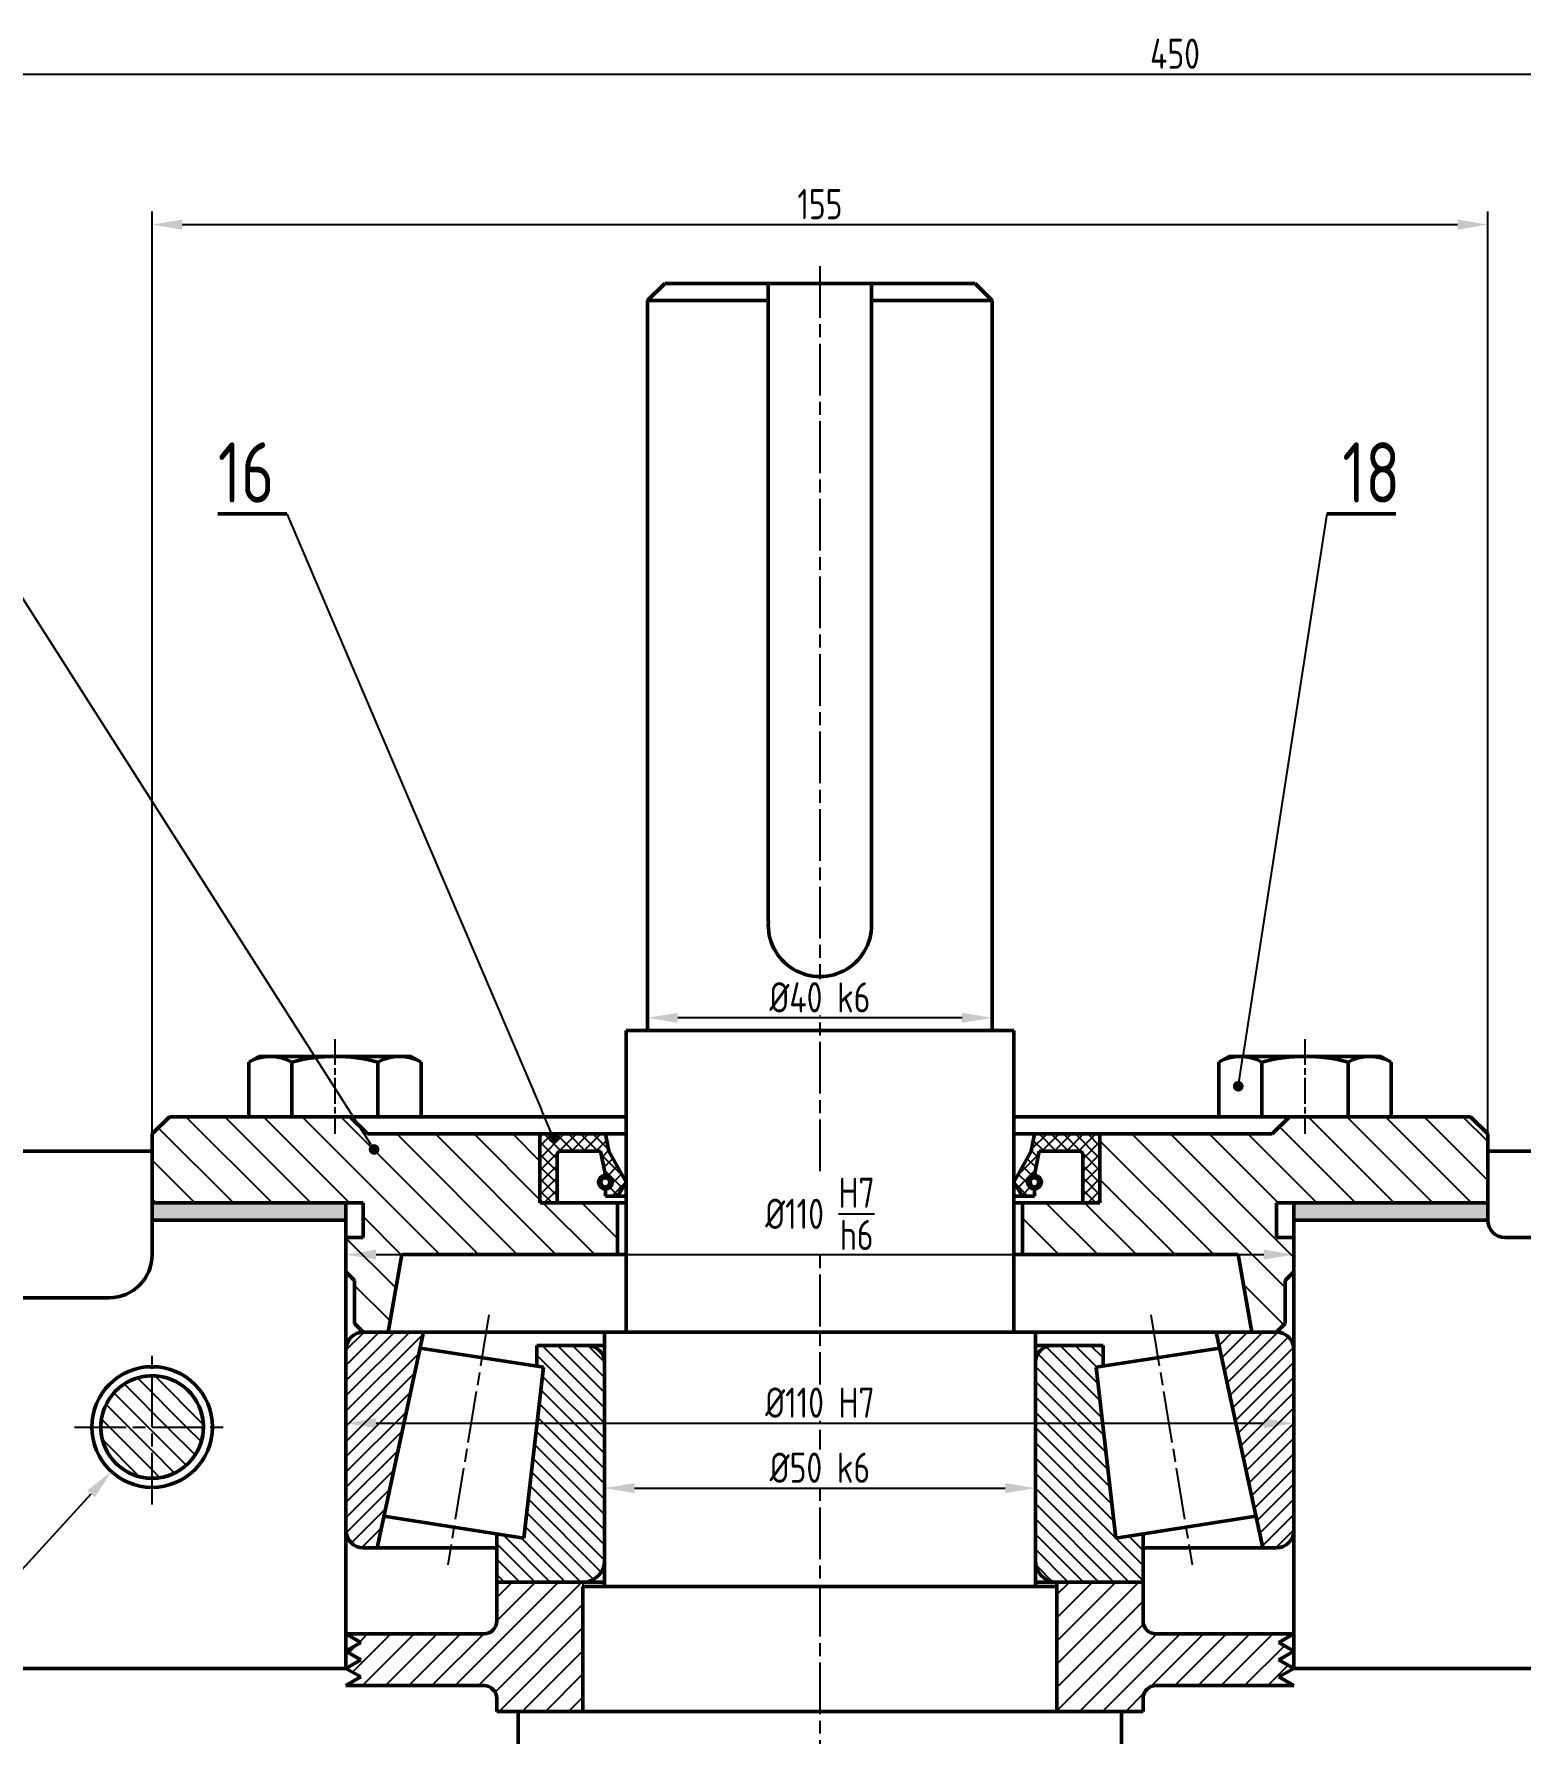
# Model space of a CAD drawing. Header units: millimetres. Extents: x -11122 to -2883, y -3177 to -1688.
# Drawn here: x -3873.5 to -3701, y -2977.8 to -2780.7 of the extents above; entities that cross this region are included whole.
import ezdxf

# ---------------------------------------------------------------- set-up
doc = ezdxf.new("R2010")
doc.units = ezdxf.units.MM
doc.header["$LTSCALE"] = 0.5
doc.linetypes.add('AM_ISO08W050', pattern=[18, 12, -1.5, 3, -1.5])
doc.linetypes.add('AM_ISO08W050x2', pattern=[9, 6, -0.75, 1.5, -0.75])
for name, color, linetype, lineweight in [('AM_0', 7, 'Continuous', 50), ('AM_0N', 7, 'Continuous', 50), ('AM_5', 3, 'Continuous', 25), ('AM_7', 4, 'AM_ISO08W050', 25), ('AM_8N', 1, 'Continuous', 25)]:
    doc.layers.add(name, color=color, linetype=linetype, lineweight=lineweight)
doc.styles.get("Standard").update_dxf_attribs({"font": 'tcvn+7284-2003i.ttf', "width": 0.8, "height": 3.5})
doc.styles.add('TCVN', font='tcvn+7284-2003i.ttf', dxfattribs={"width": 0.8, "height": 3.5})
doc.dimstyles.new('MyTemplate$0', dxfattribs={"dimtxt": 3.5, "dimasz": 3.5, "dimexe": 1.5, "dimexo": 0, "dimtad": 1, "dimtoh": 1, "dimdec": 0, "dimzin": 0, "dimtxsty": 'TCVN', "dimcen": 0, "dimclrd": 3, "dimclre": 3, "dimclrt": 1, "dimadec": 0, "dimazin": 0, "dimtfac": 1, "dimtdec": 0, "dimtofl": 0, "dimtmove": 0, "dimatfit": 3, "dimfxl": 1, "dimtfill": 1, "dimtolj": 1, "dimtzin": 0, "dimarcsym": 0})
doc.dimstyles.new('MyTemplate$3', dxfattribs={"dimtxt": 3.5, "dimasz": 3.5, "dimexe": 1.5, "dimexo": 0, "dimtad": 1, "dimtoh": 1, "dimdec": 0, "dimzin": 0, "dimtxsty": 'TCVN', "dimcen": 0, "dimclrd": 3, "dimclre": 3, "dimclrt": 1, "dimadec": 0, "dimazin": 0, "dimtfac": 1, "dimtdec": 0, "dimtofl": 0, "dimtmove": 0, "dimatfit": 3, "dimfxl": 1, "dimtfill": 1, "dimtolj": 1, "dimtzin": 0, "dimarcsym": 0})

# ---------------------------------------------------------------- blocks, each defined once
blk = doc.blocks.new('*D228')
at = {"layer": 'AM_5', "color": 3, "lineweight": -2, "transparency": 16777216}
for p, q in [((-3807.25, -2946.33), (-3807.25, -2950.9)), ((-3757.25, -2946.33), (-3757.25, -2950.9)), ((-3803.75, -2949.4), (-3760.75, -2949.4))]:
    blk.add_line(p, q, dxfattribs=at)
at = {"layer": 'AM_5', "color": 3, "transparency": 16777216}
for points in [[(-3803.75, -2948.82), (-3803.75, -2949.99), (-3807.25, -2949.4)], [(-3760.75, -2948.82), (-3760.75, -2949.99), (-3757.25, -2949.4)]]:
    blk.add_solid(points, dxfattribs=at)
at = {"layer": 'AM_5', "color": 1, "transparency": 16777216, "insert": (-3782.25, -2947.03), "char_height": 3.5, "attachment_point": 5, "style": 'TCVN', "bg_fill": 3, "box_fill_scale": 1.1, "bg_fill_color": 256, "bg_fill_true_color": 13158600, "bg_fill_transparency": 0}
blk.add_mtext('\\A1;%%c50{}{\\C2; k6}', dxfattribs=at)
blk = doc.blocks.new('*D229')
at = {"layer": 'AM_5', "color": 3, "lineweight": -2, "transparency": 16777216}
for p, q in [((-3802.25, -2875.92), (-3802.25, -2896.33)), ((-3762.25, -2875.92), (-3762.25, -2896.33)), ((-3765.75, -2894.83), (-3798.75, -2894.83))]:
    blk.add_line(p, q, dxfattribs=at)
at = {"layer": 'AM_5', "color": 3, "transparency": 16777216}
for points in [[(-3798.75, -2894.25), (-3798.75, -2895.42), (-3802.25, -2894.83)], [(-3765.75, -2894.25), (-3765.75, -2895.42), (-3762.25, -2894.83)]]:
    blk.add_solid(points, dxfattribs=at)
at = {"layer": 'AM_5', "color": 1, "transparency": 16777216, "insert": (-3782.25, -2892.46), "char_height": 3.5, "attachment_point": 5, "style": 'TCVN', "bg_fill": 3, "box_fill_scale": 1.1, "bg_fill_color": 256, "bg_fill_true_color": 13158600, "bg_fill_transparency": 0}
blk.add_mtext('\\A1;%%C40{}{\\C2; k6}', dxfattribs=at)
blk = doc.blocks.new('*D226')
at = {"color": 3, "lineweight": -2, "transparency": 16777216}
for p, q in [((-3837.25, -2922.31), (-3837.25, -2920.81)), ((-3727.25, -2922.31), (-3727.25, -2920.81)), ((-3833.75, -2922.31), (-3730.75, -2922.31))]:
    blk.add_line(p, q, dxfattribs=at)
at = {"color": 3, "transparency": 16777216}
for points in [[(-3833.75, -2921.73), (-3833.75, -2922.89), (-3837.25, -2922.31)], [(-3730.75, -2921.73), (-3730.75, -2922.89), (-3727.25, -2922.31)]]:
    blk.add_solid(points, dxfattribs=at)
at = {"color": 1, "transparency": 16777216, "insert": (-3782.25, -2917.58), "char_height": 3.5, "attachment_point": 5, "style": 'TCVN', "bg_fill": 3, "box_fill_scale": 1.1, "bg_fill_color": 256, "bg_fill_true_color": 13158600, "bg_fill_transparency": 0}
blk.add_mtext('\\A1;%%c110{}{\\C2; \\SH7/h6;}', dxfattribs=at)
blk = doc.blocks.new('M10_dau_lu_long')
at = {"layer": 'AM_0'}
for p, q in [((3376.73, 3414.67), (3375.57, 3414)), ((3394.41, 3414.67), (3376.73, 3414.67)), ((3394.41, 3414.67), (3376.73, 3414.67)), ((3394.41, 3414.67), (3395.57, 3414)), ((3375.57, 3407.67), (3375.57, 3414)), ((3380.57, 3407.67), (3380.57, 3414)), ((3390.57, 3407.67), (3390.57, 3414)), ((3395.57, 3407.67), (3395.57, 3414)), ((3395.57, 3407.67), (3375.57, 3407.67))]:
    blk.add_line(p, q, dxfattribs=at)
for centre, radius, start, end in [((3378.07, 3409.67), 5, 60, 120), ((3385.57, 3395.67), 19, 74.7385, 105.2615), ((3393.07, 3409.67), 5, 60, 120)]:
    blk.add_arc(centre, radius, start, end, dxfattribs=at)
blk = doc.blocks.new('*D240')
at = {"layer": 'AM_5', "color": 3, "lineweight": -2, "transparency": 16777216}
for p, q in [((-3859.75, -2918.31), (-3859.75, -2801.31)), ((-3856.25, -2802.81), (-3708.25, -2802.81)), ((-3704.75, -2918.31), (-3704.75, -2801.31))]:
    blk.add_line(p, q, dxfattribs=at)
at = {"layer": 'AM_5', "color": 3, "transparency": 16777216}
for points in [[(-3856.25, -2802.23), (-3856.25, -2803.4), (-3859.75, -2802.81)], [(-3708.25, -2802.23), (-3708.25, -2803.4), (-3704.75, -2802.81)]]:
    blk.add_solid(points, dxfattribs=at)
at = {"layer": 'AM_5', "color": 1, "transparency": 16777216, "insert": (-3782.25, -2800.44), "char_height": 3.5, "attachment_point": 5, "style": 'TCVN', "bg_fill": 3, "box_fill_scale": 1.1, "bg_fill_color": 256, "bg_fill_true_color": 13158600, "bg_fill_transparency": 0}
blk.add_mtext('\\A1;155', dxfattribs=at)
blk = doc.blocks.new('*D241')
at = {"layer": 'AM_5', "color": 3, "lineweight": -2, "transparency": 16777216}
for p, q in [((-3966.09, -2987.31), (-3966.09, -2783.87)), ((-3516, -2987.31), (-3516, -2783.87)), ((-3962.59, -2785.37), (-3519.5, -2785.37))]:
    blk.add_line(p, q, dxfattribs=at)
at = {"layer": 'AM_5', "color": 3, "transparency": 16777216}
for points in [[(-3962.59, -2784.79), (-3962.59, -2785.95), (-3966.09, -2785.37)], [(-3519.5, -2784.79), (-3519.5, -2785.95), (-3516, -2785.37)]]:
    blk.add_solid(points, dxfattribs=at)
at = {"layer": 'AM_5', "color": 1, "transparency": 16777216, "insert": (-3741.04, -2782.99), "char_height": 3.5, "attachment_point": 5, "style": 'TCVN', "bg_fill": 3, "box_fill_scale": 1.1, "bg_fill_color": 256, "bg_fill_true_color": 13158600, "bg_fill_transparency": 0}
blk.add_mtext('\\A1;450', dxfattribs=at)
blk = doc.blocks.new('*D248')
at = {"layer": 'AM_5', "color": 3, "lineweight": -2, "transparency": 16777216}
for p, q in [((-3876.88, -2961.07), (-3866.83, -2950.06)), ((-3892.69, -2961.07), (-3876.88, -2961.07))]:
    blk.add_line(p, q, dxfattribs=at)
at = {"layer": 'AM_5', "color": 3, "transparency": 16777216}
blk.add_solid([(-3867.26, -2949.67), (-3866.4, -2950.46), (-3864.47, -2947.48)], dxfattribs=at)
at = {"layer": 'AM_5', "color": 1, "transparency": 16777216, "insert": (-3885.1, -2958.11), "char_height": 3.5, "attachment_point": 5, "style": 'TCVN', "bg_fill": 3, "box_fill_scale": 1.1, "bg_fill_color": 256, "bg_fill_true_color": 13158600, "bg_fill_transparency": 0}
blk.add_mtext('\\A1;∅14x6 lỗ', dxfattribs=at)
blk = doc.blocks.new('*D227')
at = {"color": 3, "lineweight": -2, "transparency": 16777216}
for p, q in [((-3837.25, -2938.16), (-3837.25, -2943.38)), ((-3727.25, -2938.16), (-3727.25, -2943.38)), ((-3833.75, -2941.88), (-3730.75, -2941.88))]:
    blk.add_line(p, q, dxfattribs=at)
at = {"color": 3, "transparency": 16777216}
for points in [[(-3833.75, -2941.29), (-3833.75, -2942.46), (-3837.25, -2941.88)], [(-3730.75, -2941.29), (-3730.75, -2942.46), (-3727.25, -2941.88)]]:
    blk.add_solid(points, dxfattribs=at)
at = {"color": 1, "transparency": 16777216, "insert": (-3782.25, -2939.48), "char_height": 3.5, "attachment_point": 5, "style": 'TCVN', "bg_fill": 3, "box_fill_scale": 1.1, "bg_fill_color": 256, "bg_fill_true_color": 13158600, "bg_fill_transparency": 0}
blk.add_mtext('\\A1;%%c110{}{\\C2; H7}', dxfattribs=at)

msp = doc.modelspace()

# ---------------------------------------------------------------- hatches: boundary and pattern name
at = {"layer": 'AM_7'}
h = msp.add_hatch(dxfattribs=at)
h.set_pattern_fill('ANSI31', color=256, scale=0.5, angle=90)
h.paths.add_polyline_path([(-3853.8, -2942.31), (-3859.75, -2942.31), (-3859.75, -2948.26, 0.414214)])
at = {"layer": 'AM_7', "lineweight": 25}
h = msp.add_hatch(dxfattribs=at)
h.set_pattern_fill('ANSI31', color=256, scale=0.6)
h.set_pattern_definition([(45, (-4729.1027, -5522.9193), (-1.3470384, 1.3470384), [])])
h.paths.add_polyline_path([(-3754.75, -2975.31), (-3744.75, -2975.31), (-3744.75, -2973.81, -0.414214), (-3743.25, -2972.31), (-3727.25, -2972.31), (-3728.98, -2971.31), (-3727.25, -2970.31), (-3728.98, -2969.31), (-3727.25, -2968.31), (-3728.98, -2967.31), (-3727.25, -2966.31), (-3743.25, -2966.31, -0.414214), (-3744.75, -2964.81), (-3744.75, -2960.31), (-3754.75, -2960.31)])
h.paths.add_polyline_path([(-3809.75, -2960.31), (-3819.75, -2960.31), (-3819.75, -2964.81, -0.414214), (-3821.25, -2966.31), (-3837.25, -2966.31), (-3835.52, -2967.31), (-3837.25, -2968.31), (-3835.52, -2969.31), (-3837.25, -2970.31), (-3835.52, -2971.31), (-3837.25, -2972.31), (-3821.25, -2972.31, -0.414214), (-3819.75, -2973.81), (-3819.75, -2975.31), (-3809.75, -2975.31)])

# ---------------------------------------------------------------- linework, layer by layer
for p, q in [((-3835.25, -2931.31), (-3832.37, -2931.31)), ((-3835.25, -2931.31), (-3832.37, -2931.31)), ((-3729.25, -2931.31), (-3732.14, -2931.31)), ((-3809.75, -2960.31), (-3809.75, -2975.31)), ((-3809.75, -2960.31), (-3809.75, -2975.31)), ((-3757.25, -2960.31), (-3744.75, -2960.31)), ((-3754.75, -2960.31), (-3754.75, -2975.31)), ((-3812.25, -2975.31), (-3752.25, -2975.31))]:
    msp.add_line(p, q)
at = {"layer": 'AM_0'}
for p, q in [((-3802.25, -2811.63), (-3800.25, -2809.63)), ((-3782.25, -2809.63), (-3800.25, -2809.63)), ((-3782.25, -2809.63), (-3764.25, -2809.63)), ((-3764.25, -2809.63), (-3762.25, -2811.63)), ((-3802.25, -2811.63), (-3788.25, -2811.63)), ((-3762.25, -2811.63), (-3776.25, -2811.63)), ((-3859.75, -2908.31), (-3857.75, -2906.31)), ((-3857.75, -2906.31), (-3804.75, -2906.31)), ((-3836.75, -2906.31), (-3834.75, -2908.31)), ((-3759.75, -2906.31), (-3706.75, -2906.31)), ((-3727.75, -2906.31), (-3729.75, -2908.31)), ((-3704.75, -2908.31), (-3706.75, -2906.31)), ((-3859.75, -2908.31), (-3859.75, -2918.31)), ((-3834.75, -2908.31), (-3804.75, -2908.31)), ((-3759.75, -2908.31), (-3729.75, -2908.31)), ((-3704.75, -2908.31), (-3704.75, -2918.31)), ((-3931.09, -2910.31), (-3859.75, -2910.31)), ((-3704.75, -2910.31), (-3669.75, -2910.31)), ((-3859.75, -2916.31), (-3838.25, -2916.31)), ((-3859.75, -2922.31), (-3859.75, -2918.31)), ((-3704.75, -2918.31), (-3704.75, -2918.31)), ((-3702.75, -2920.31), (-3671.75, -2920.31)), ((-3837.25, -2924.31), (-3836.25, -2925.31)), ((-3727.25, -2924.31), (-3728.25, -2925.31)), ((-3836.25, -2925.31), (-3836.25, -2930.31)), ((-3728.25, -2925.31), (-3728.25, -2930.31)), ((-3964.09, -2927.31), (-3864.75, -2927.31)), ((-3836.25, -2930.31), (-3835.25, -2931.31)), ((-3728.25, -2930.31), (-3729.25, -2931.31)), ((-3835.25, -2931.31), (-3828.25, -2931.31)), ((-3828.25, -2931.31), (-3833.64, -2956.31)), ((-3828.25, -2931.31), (-3807.25, -2931.31)), ((-3809.25, -2932.84), (-3815.11, -2932.84)), ((-3815.11, -2935.26), (-3815.11, -2932.84)), ((-3809.25, -2932.84), (-3807.25, -2932.84)), ((-3807.25, -2931.31), (-3757.25, -2931.31)), ((-3807.25, -2931.31), (-3757.25, -2931.31)), ((-3807.25, -2931.31), (-3757.25, -2931.31)), ((-3736.25, -2931.31), (-3757.25, -2931.31)), ((-3755.25, -2932.84), (-3757.25, -2932.84)), ((-3755.25, -2932.84), (-3749.39, -2932.84)), ((-3749.39, -2935.26), (-3749.39, -2932.84)), ((-3736.25, -2931.31), (-3730.86, -2956.31)), ((-3729.25, -2931.31), (-3736.25, -2931.31)), ((-3837.25, -2954.31), (-3837.25, -2933.31)), ((-3828.65, -2933.15), (-3814.31, -2935.38)), ((-3735.86, -2933.15), (-3750.2, -2935.38)), ((-3727.25, -2954.31), (-3727.25, -2933.31)), ((-3814.31, -2935.38), (-3816.6, -2955.2)), ((-3750.2, -2935.38), (-3747.9, -2955.2)), ((-3816.6, -2955.2), (-3832.86, -2952.67)), ((-3747.9, -2955.2), (-3731.65, -2952.67)), ((-3819.75, -2960.31), (-3819.75, -2954.71)), ((-3744.75, -2960.31), (-3744.75, -2954.71)), ((-3833.64, -2956.31), (-3835.25, -2956.31)), ((-3833.64, -2956.31), (-3819.75, -2956.31)), ((-3730.86, -2956.31), (-3744.75, -2956.31)), ((-3730.86, -2956.31), (-3729.25, -2956.31)), ((-3819.75, -2960.31), (-3819.75, -2964.81)), ((-3819.75, -2960.31), (-3809.75, -2960.31)), ((-3809.75, -2960.31), (-3807.25, -2960.31)), ((-3754.75, -2960.31), (-3757.25, -2960.31)), ((-3754.75, -2960.31), (-3754.75, -2975.31)), ((-3744.75, -2960.31), (-3754.75, -2960.31)), ((-3744.75, -2960.31), (-3744.75, -2964.81)), ((-3782.25, -2960.81), (-3809.75, -2960.81)), ((-3809.75, -2960.81), (-3809.75, -2975.31)), ((-3782.25, -2960.81), (-3754.75, -2960.81)), ((-3754.75, -2960.81), (-3754.75, -2975.31)), ((-3837.25, -2966.31), (-3821.25, -2966.31)), ((-3837.25, -2966.31), (-3835.52, -2967.31)), ((-3727.25, -2966.31), (-3743.25, -2966.31)), ((-3727.25, -2966.31), (-3728.98, -2967.31)), ((-3835.52, -2967.31), (-3837.25, -2968.31)), ((-3837.25, -2968.31), (-3835.52, -2969.31)), ((-3728.98, -2967.31), (-3727.25, -2968.31)), ((-3727.25, -2968.31), (-3728.98, -2969.31)), ((-3921.09, -2970.31), (-3837.25, -2970.31)), ((-3835.52, -2969.31), (-3837.25, -2970.31)), ((-3837.25, -2970.31), (-3835.52, -2971.31)), ((-3728.98, -2969.31), (-3727.25, -2970.31)), ((-3727.25, -2970.31), (-3728.98, -2971.31)), ((-3727.25, -2970.31), (-3653.25, -2970.31)), ((-3835.52, -2971.31), (-3837.25, -2972.31)), ((-3837.25, -2972.31), (-3821.25, -2972.31)), ((-3727.25, -2972.31), (-3743.25, -2972.31)), ((-3728.98, -2971.31), (-3727.25, -2972.31)), ((-3819.75, -2973.81), (-3819.75, -2975.31)), ((-3744.75, -2973.81), (-3744.75, -2975.31)), ((-3819.75, -2975.31), (-3744.75, -2975.31)), ((-3817.25, -2980.31), (-3817.25, -2975.31)), ((-3817.25, -2975.31), (-3782.25, -2975.31)), ((-3747.25, -2975.31), (-3782.25, -2975.31)), ((-3747.25, -2980.31), (-3747.25, -2975.31))]:
    msp.add_line(p, q, dxfattribs=at)
at = {"layer": 'AM_0', "lineweight": 50}
for p, q in [((-3814.75, -2908.31), (-3804.75, -2908.31)), ((-3814.35, -2908.31), (-3812.75, -2908.31)), ((-3812.75, -2908.31), (-3804.75, -2908.31)), ((-3807.15, -2908.31), (-3806.75, -2910.31)), ((-3757.35, -2908.31), (-3757.75, -2910.31)), ((-3812.35, -2910.31), (-3807.71, -2910.31)), ((-3752.15, -2910.31), (-3756.79, -2910.31))]:
    msp.add_line(p, q, dxfattribs=at)
at = {"layer": 'AM_0'}
msp.add_circle((-3859.75, -2942.31), 7, dxfattribs=at)
at = {"layer": 'AM_0', "lineweight": 50}
for centre, start, end in [((-3814.35, -2908.71), 90, 180), ((-3750.15, -2908.71), 0, 90)]:
    msp.add_arc(centre, 0.4, start, end, dxfattribs=at)
at = {"layer": 'AM_0'}
for centre, radius, start, end in [((-3750.15, -2908.71), 0.4, 0, 90), ((-3702.75, -2918.31), 2, 180, 270), ((-3864.75, -2922.31), 5, 270, 0), ((-3835.25, -2933.31), 2, 90, 180), ((-3809.25, -2934.84), 2, 0, 90), ((-3755.25, -2934.84), 2, 90, 180), ((-3729.25, -2933.31), 2, 0, 90), ((-3835.25, -2954.31), 2, 180, 270), ((-3729.25, -2954.31), 2, 270, 0), ((-3809.75, -2957.81), 2.5, 270, 0), ((-3754.75, -2957.81), 2.5, 180, 270), ((-3821.25, -2964.81), 1.5, 270, 0), ((-3743.25, -2964.81), 1.5, 180, 270), ((-3821.25, -2973.81), 1.5, 0, 90), ((-3743.25, -2973.81), 1.5, 90, 180)]:
    msp.add_arc(centre, radius, start, end, dxfattribs=at)
at = {"layer": 'AM_0N'}
for p, q in [((-3751.75, -2908.31), (-3759.75, -2908.31)), ((-3750.15, -2908.31), (-3751.75, -2908.31))]:
    msp.add_line(p, q, dxfattribs=at)
for centre, start, end in [((-3812.35, -2910.71), 90, 180), ((-3752.15, -2910.71), 0, 90)]:
    msp.add_arc(centre, 0.4, start, end, dxfattribs=at)
at = {"layer": 'AM_7'}
for p, q in [((-3782.25, -2807.63), (-3782.25, -3109.88)), ((-3859.75, -2951.31), (-3859.75, -2933.31)), ((-3868.75, -2942.31), (-3850.75, -2942.31))]:
    msp.add_line(p, q, dxfattribs=at)
at = {"layer": 'AM_7', "linetype": 'AM_ISO08W050x2'}
for p, q in [((-3838.54, -2897.31), (-3838.54, -2908.31)), ((-3725.96, -2897.31), (-3725.96, -2908.31))]:
    msp.add_line(p, q, dxfattribs=at)
at = {"layer": 'AM_7', "lineweight": 25}
msp.add_line((-3820.66, -2929.31), (-3825.45, -2958.31), dxfattribs=at)
at = {"layer": 'AM_8N'}
for p, q in [((-3814.75, -2909.72), (-3813.34, -2908.31)), ((-3814.75, -2911.14), (-3811.92, -2908.31)), ((-3814.75, -2909.24), (-3812.75, -2911.24)), ((-3814.27, -2908.31), (-3812.27, -2910.31)), ((-3812.85, -2908.31), (-3810.85, -2910.31)), ((-3812.58, -2910.38), (-3810.51, -2908.31)), ((-3811.44, -2908.31), (-3809.44, -2910.31)), ((-3811.09, -2910.31), (-3809.09, -2908.31)), ((-3810.02, -2908.31), (-3808.02, -2910.31)), ((-3809.68, -2910.31), (-3807.68, -2908.31)), ((-3808.61, -2908.31), (-3806.79, -2910.13)), ((-3808.27, -2910.31), (-3807, -2909.05)), ((-3755.89, -2908.31), (-3757.72, -2910.13)), ((-3756.24, -2910.31), (-3757.5, -2909.05)), ((-3754.82, -2910.31), (-3756.82, -2908.31)), ((-3754.48, -2908.31), (-3756.48, -2910.31)), ((-3753.41, -2910.31), (-3755.41, -2908.31)), ((-3753.07, -2908.31), (-3755.07, -2910.31)), ((-3751.92, -2910.38), (-3753.99, -2908.31)), ((-3751.65, -2908.31), (-3753.65, -2910.31)), ((-3749.75, -2911.14), (-3752.58, -2908.31)), ((-3750.24, -2908.31), (-3752.24, -2910.31)), ((-3749.75, -2909.24), (-3751.75, -2911.24)), ((-3749.75, -2909.72), (-3751.17, -2908.31)), ((-3807.57, -2911.03), (-3806.77, -2910.23)), ((-3756.94, -2911.03), (-3757.74, -2910.23))]:
    msp.add_line(p, q, dxfattribs=at)

# ---------------------------------------------------------------- block references
at = {"layer": 'AM_0', "lineweight": 50, "xscale": -1}
msp.add_blockref('M10_dau_lu_long', (-452.97, -6313.98), dxfattribs=at)
at = {"layer": 'AM_0'}
msp.add_blockref('M10_dau_lu_long', (-7111.53, -6313.98), dxfattribs=at)

# ---------------------------------------------------------------- next in the draw order: dimensions: what is measured, and where the dimension line sits
at = {"layer": 'AM_5'}
dim = msp.add_linear_dim(base=(-3757.25, -2949.4), p1=(-3807.25, -2946.33), p2=(-3757.25, -2946.33), text='%%c<>{}{\\C2; k6}', dimstyle='MyTemplate$0', override={"dimtdec": 3}, dxfattribs=at)
dim.commit()
dim.dimension.update_dxf_attribs({"geometry": '*D228', "text_midpoint": (-3782.25, -2949.4), "dimtype": 160})

# ---------------------------------------------------------------- next in the draw order: wipeouts: each hides what was drawn before it
for points in [[(-3789.69, -2889.53), (-3789.63, -2894.4), (-3773.45, -2894.54), (-3773.44, -2889.77), (-3782.25, -2890.71)], [(-3789.93, -2912.95), (-3789.77, -2921.66), (-3773.59, -2921.81), (-3773.57, -2912.26), (-3782.33, -2912.97)]]:
    msp.add_wipeout(points).dxf.layer = 'AM_0'

# ---------------------------------------------------------------- next in the draw order: hatches: boundary and pattern name
h = msp.add_hatch()
h.set_pattern_fill('ANSI31', color=1, scale=10)
h.set_pattern_definition([(45, (4242.5005, 3.9097), (-0.88388348, 0.88388348), [])])
h.paths.add_polyline_path([(-3837.25, -2954.31, 0.414214), (-3835.25, -2956.31), (-3833.64, -2956.31), (-3828.25, -2931.31), (-3835.25, -2931.31, 0.414214), (-3837.25, -2933.31)])
h.paths.add_polyline_path([(-3730.86, -2956.31), (-3729.25, -2956.31, 0.414214), (-3727.25, -2954.31), (-3727.25, -2933.31, 0.414214), (-3729.25, -2931.31), (-3736.25, -2931.31)])
h = msp.add_hatch()
h.set_pattern_fill('ANSI31', color=1, scale=10, angle=90)
h.set_pattern_definition([(135, (4242.5005, 3.9097), (-0.88388348, -0.88388348), [])])
h.paths.add_polyline_path([(-3816.6, -2955.2), (-3819.75, -2954.71), (-3819.75, -2960.31), (-3809.75, -2960.31, 0.414214), (-3807.25, -2957.81), (-3807.25, -2934.84, 0.414214), (-3809.25, -2932.84), (-3815.11, -2932.84), (-3815.11, -2935.26), (-3814.31, -2935.38)])
h.paths.add_polyline_path([(-3757.25, -2957.81, 0.414214), (-3754.75, -2960.31), (-3744.75, -2960.31), (-3744.75, -2954.71), (-3747.9, -2955.2), (-3750.2, -2935.38), (-3749.39, -2935.26), (-3749.39, -2932.84), (-3755.25, -2932.84, 0.414214), (-3757.25, -2934.84)])
at = {"layer": 'AM_7'}
h = msp.add_hatch(dxfattribs=at)
h.set_pattern_fill('ANSI31', color=256, scale=0.5, angle=90)
h.paths.add_polyline_path([(-3959.09, -2937.91), (-3959.09, -2942.31), (-3954.69, -2942.31, 0.414214)])
h.paths.add_polyline_path([(-3954.69, -2942.31), (-3959.09, -2942.31), (-3959.09, -2946.71, 0.414214)])
h.paths.add_polyline_path([(-3959.09, -2942.31), (-3963.49, -2942.31, 0.414214), (-3959.09, -2946.71)])
h.paths.add_polyline_path([(-3959.09, -2937.91, 0.414214), (-3963.49, -2942.31), (-3959.09, -2942.31)])
h.paths.add_polyline_path([(-3531, -3061.91), (-3531, -3066.31), (-3526.6, -3066.31, 0.414214)])
h.paths.add_polyline_path([(-3526.6, -3066.31), (-3531, -3066.31), (-3531, -3070.71, 0.414214)])
h.paths.add_polyline_path([(-3531, -3066.31), (-3535.4, -3066.31, 0.414214), (-3531, -3070.71)])
h.paths.add_polyline_path([(-3531, -3061.91, 0.414214), (-3535.4, -3066.31), (-3531, -3066.31)])

# ---------------------------------------------------------------- next in the draw order: linework, layer by layer
at = {"layer": 'AM_0'}
for p, q in [((-3807.25, -2931.31), (-3807.25, -2960.31)), ((-3807.25, -2931.31), (-3807.25, -2960.31)), ((-3757.25, -2931.31), (-3757.25, -2960.31)), ((-3757.25, -2931.31), (-3757.25, -2960.31)), ((-3807.25, -2957.81), (-3807.25, -2934.84)), ((-3757.25, -2957.81), (-3757.25, -2934.84))]:
    msp.add_line(p, q, dxfattribs=at)
for points in [[(-3782.25, -2931.31), (-3807.25, -2931.31), (-3807.25, -2960.81), (-3782.25, -2960.81)], [(-3782.25, -2931.31), (-3757.25, -2931.31), (-3757.25, -2960.81), (-3782.25, -2960.81)]]:
    msp.add_lwpolyline(points, dxfattribs=at)

# ---------------------------------------------------------------- next in the draw order: dimensions: what is measured, and where the dimension line sits
dim = msp.add_linear_dim(base=(-3727.25, -2922.31), p1=(-3837.25, -2922.31), p2=(-3727.25, -2922.31), text='%%c<>{}{\\C2; \\SH7/h6;}', dimstyle='MyTemplate$0', override={"dimtdec": 3})
dim.commit()
dim.dimension.update_dxf_attribs({"geometry": '*D226', "text_midpoint": (-3782.25, -2917.58)})
at = {"layer": 'AM_5'}
dim = msp.add_linear_dim(base=(-3802.25, -2894.83), p1=(-3762.25, -2875.92), p2=(-3802.25, -2875.92), text='<>{}{\\C2; k6}', dimstyle='MyTemplate$0', override={"dimpost": '%%C<>', "dimtp": 0, "dimtm": 0, "dimtdec": 3, "dimtzin": 0}, dxfattribs=at)
dim.commit()
dim.dimension.update_dxf_attribs({"geometry": '*D229', "text_midpoint": (-3782.25, -2894.83), "dimtype": 160})

# ---------------------------------------------------------------- next in the draw order: hatches: boundary and pattern name
at = {"layer": 'AM_0'}
h = msp.add_hatch(color=4, dxfattribs=at)
h.dxf.hatch_style = 1
h.paths.add_polyline_path([(-3837.25, -2916.31), (-3838.25, -2916.31), (-3859.75, -2916.31), (-3859.75, -2918.31), (-3837.25, -2918.31)])
h = msp.add_hatch(color=4, dxfattribs=at)
h.dxf.hatch_style = 1
h.paths.add_polyline_path([(-3704.75, -2916.31), (-3727.25, -2916.31), (-3727.25, -2918.31), (-3704.75, -2918.31)])
at = {"layer": 'AM_7', "lineweight": 25}
h = msp.add_hatch(dxfattribs=at)
h.set_pattern_fill('ANSI31', color=256, angle=90)
h.paths.add_polyline_path([(-3805.75, -2922.31), (-3805.75, -2916.31), (-3814.75, -2916.31), (-3814.75, -2908.31), (-3834.75, -2908.31), (-3836.75, -2906.31), (-3857.75, -2906.31), (-3859.75, -2908.31), (-3859.75, -2916.31), (-3838.25, -2916.31), (-3835.25, -2916.31), (-3835.25, -2920.31), (-3837.25, -2920.31), (-3837.25, -2924.31), (-3836.25, -2925.31), (-3836.25, -2930.31), (-3835.25, -2931.31), (-3832.37, -2931.31), (-3830.78, -2922.31)])
h.paths.add_polyline_path([(-3749.75, -2908.31), (-3749.75, -2916.31), (-3758.75, -2916.31), (-3758.75, -2922.31), (-3733.73, -2922.31), (-3732.14, -2931.31), (-3729.25, -2931.31), (-3728.25, -2930.31), (-3728.25, -2925.31), (-3727.25, -2924.31), (-3727.25, -2920.31), (-3729.25, -2920.31), (-3729.25, -2916.31), (-3704.75, -2916.31), (-3704.75, -2908.31), (-3706.75, -2906.31), (-3727.75, -2906.31), (-3729.75, -2908.31)])

# ---------------------------------------------------------------- next in the draw order: linework, layer by layer
for p, q in [((-3804.75, -2906.31), (-3804.75, -2922.31)), ((-3759.75, -2906.31), (-3759.75, -2926.31)), ((-3759.75, -2906.31), (-3759.75, -2922.31)), ((-3759.75, -2906.31), (-3759.75, -2922.31)), ((-3704.75, -2918.31), (-3727.25, -2918.31)), ((-3727.25, -2918.31), (-3704.75, -2918.31)), ((-3804.75, -2920.31), (-3804.75, -2922.31)), ((-3804.75, -2920.31), (-3804.75, -2922.31)), ((-3759.75, -2920.31), (-3759.75, -2922.31))]:
    msp.add_line(p, q)
at = {"layer": 'AM_0'}
for p, q in [((-3802.25, -2811.63), (-3802.25, -2896.31)), ((-3762.25, -2811.63), (-3762.25, -2896.31)), ((-3782.25, -2896.31), (-3804.75, -2896.31)), ((-3804.75, -2896.31), (-3804.75, -2931.31)), ((-3782.25, -2896.31), (-3759.75, -2896.31)), ((-3759.75, -2896.31), (-3759.75, -2931.31)), ((-3838.25, -2916.31), (-3835.25, -2916.31)), ((-3837.25, -2920.31), (-3837.25, -2916.31)), ((-3835.25, -2916.31), (-3835.25, -2920.31)), ((-3805.75, -2916.31), (-3805.75, -2922.31)), ((-3758.75, -2916.31), (-3758.75, -2922.31)), ((-3704.75, -2916.31), (-3729.25, -2916.31)), ((-3729.25, -2916.31), (-3729.25, -2920.31)), ((-3727.25, -2916.31), (-3727.25, -2924.31)), ((-3837.25, -2918.31), (-3859.75, -2918.31)), ((-3837.25, -2918.31), (-3837.25, -2920.31)), ((-3727.25, -2970.31), (-3727.25, -2918.31)), ((-3727.25, -2918.31), (-3704.75, -2918.31)), ((-3837.25, -2970.31), (-3837.25, -2920.31)), ((-3835.25, -2920.31), (-3837.25, -2920.31)), ((-3729.25, -2920.31), (-3727.25, -2920.31)), ((-3832.37, -2931.31), (-3830.78, -2922.31)), ((-3804.75, -2922.31), (-3830.78, -2922.31)), ((-3733.73, -2922.31), (-3759.75, -2922.31)), ((-3732.14, -2931.31), (-3733.73, -2922.31))]:
    msp.add_line(p, q, dxfattribs=at)
at = {"layer": 'AM_0', "lineweight": 50}
for p, q in [((-3814.75, -2916.31), (-3814.75, -2908.31)), ((-3814.75, -2908.31), (-3814.75, -2916.31)), ((-3749.75, -2916.31), (-3749.75, -2908.31)), ((-3812.75, -2910.71), (-3812.75, -2916.31)), ((-3807.71, -2910.31), (-3807.15, -2913.11)), ((-3806.75, -2910.31), (-3804.75, -2913.91)), ((-3757.75, -2910.31), (-3759.75, -2913.91)), ((-3756.79, -2910.31), (-3757.35, -2913.11)), ((-3751.75, -2910.71), (-3751.75, -2916.31)), ((-3807.15, -2914.71), (-3807.15, -2915.51)), ((-3804.75, -2913.91), (-3805.75, -2915.51)), ((-3759.75, -2913.91), (-3758.75, -2915.51)), ((-3757.35, -2914.71), (-3757.35, -2915.51)), ((-3814.75, -2916.31), (-3804.75, -2916.31)), ((-3814.35, -2916.31), (-3812.75, -2916.31)), ((-3814.35, -2916.31), (-3812.75, -2916.31)), ((-3805.75, -2915.51), (-3807.15, -2915.51)), ((-3805.75, -2915.51), (-3804.75, -2915.51)), ((-3758.75, -2915.51), (-3759.75, -2915.51)), ((-3759.75, -2916.31), (-3749.75, -2916.31)), ((-3758.75, -2915.51), (-3757.35, -2915.51))]:
    msp.add_line(p, q, dxfattribs=at)
at = {"layer": 'AM_0', "lineweight": 25}
for p, q in [((-3804.75, -2908.31), (-3804.75, -2916.31)), ((-3837.25, -2920.31), (-3837.25, -2924.31))]:
    msp.add_line(p, q, dxfattribs=at)
at = {"layer": 'AM_0', "lineweight": 50}
for centre in [(-3807.15, -2913.91), (-3757.35, -2913.91)]:
    msp.add_circle(centre, 0.52, dxfattribs=at)
for centre, radius, start, end in [((-3807.15, -2913.91), 0.8, 90, 270), ((-3807.15, -2913.91), 0.8, 270, 90), ((-3757.35, -2913.91), 0.8, 90, 270), ((-3757.35, -2913.91), 0.8, 270, 90), ((-3814.35, -2915.91), 0.4, 180, 270), ((-3750.15, -2915.91), 0.4, 270, 0)]:
    msp.add_arc(centre, radius, start, end, dxfattribs=at)
at = {"layer": 'AM_0N'}
for p, q in [((-3814.75, -2915.91), (-3814.75, -2908.71)), ((-3749.75, -2915.91), (-3749.75, -2908.71)), ((-3807.15, -2916.31), (-3814.35, -2916.31)), ((-3807.15, -2916.31), (-3804.75, -2916.31)), ((-3757.35, -2916.31), (-3759.75, -2916.31)), ((-3757.35, -2916.31), (-3750.15, -2916.31))]:
    msp.add_line(p, q, dxfattribs=at)
at = {"layer": 'AM_8N'}
for p, q in [((-3814.75, -2912.55), (-3812.68, -2910.48)), ((-3814.75, -2910.65), (-3812.75, -2912.65)), ((-3807.63, -2910.7), (-3805.16, -2913.17)), ((-3807.33, -2912.2), (-3806.28, -2911.15)), ((-3756.87, -2910.7), (-3759.34, -2913.17)), ((-3757.17, -2912.2), (-3758.22, -2911.15)), ((-3749.75, -2912.55), (-3751.82, -2910.48)), ((-3749.75, -2910.65), (-3751.75, -2912.65)), ((-3814.75, -2913.97), (-3812.75, -2911.97)), ((-3814.75, -2912.07), (-3812.75, -2914.07)), ((-3807.28, -2912.47), (-3805.17, -2914.58)), ((-3806.87, -2913.16), (-3805.78, -2912.06)), ((-3806.37, -2914.07), (-3805.27, -2912.97)), ((-3757.22, -2912.47), (-3759.33, -2914.58)), ((-3758.14, -2914.07), (-3759.23, -2912.97)), ((-3757.63, -2913.16), (-3758.73, -2912.06)), ((-3749.75, -2913.97), (-3751.75, -2911.97)), ((-3749.75, -2912.07), (-3751.75, -2914.07)), ((-3814.75, -2915.38), (-3812.75, -2913.38)), ((-3814.75, -2913.48), (-3812.75, -2915.48)), ((-3814.75, -2914.9), (-3813.34, -2916.31)), ((-3814.27, -2916.31), (-3812.75, -2914.8)), ((-3807.15, -2914.85), (-3806.99, -2914.69)), ((-3806.64, -2914.52), (-3805.71, -2915.45)), ((-3806.4, -2915.51), (-3804.77, -2913.88)), ((-3758.11, -2915.51), (-3759.74, -2913.88)), ((-3757.87, -2914.52), (-3758.79, -2915.45)), ((-3757.35, -2914.85), (-3757.51, -2914.69)), ((-3749.75, -2915.38), (-3751.75, -2913.38)), ((-3749.75, -2913.48), (-3751.75, -2915.48)), ((-3750.24, -2916.31), (-3751.75, -2914.8)), ((-3749.75, -2914.9), (-3751.17, -2916.31)), ((-3812.85, -2916.31), (-3812.75, -2916.21)), ((-3807.2, -2916.31), (-3807.14, -2916.26)), ((-3807.15, -2915.42), (-3807.07, -2915.51)), ((-3757.35, -2915.42), (-3757.44, -2915.51)), ((-3751.65, -2916.31), (-3751.75, -2916.21))]:
    msp.add_line(p, q, dxfattribs=at)

# ---------------------------------------------------------------- next in the draw order: dimensions: what is measured, and where the dimension line sits
at = {"layer": 'AM_5'}
dim = msp.add_linear_dim(base=(-3704.75, -2802.81), p1=(-3859.75, -2918.31), p2=(-3704.75, -2918.31), dimstyle='MyTemplate$0', dxfattribs=at)
dim.commit()
dim.dimension.update_dxf_attribs({"geometry": '*D240', "text_midpoint": (-3782.25, -2800.44)})

# ---------------------------------------------------------------- next in the draw order: dimensions: what is measured, and where the dimension line sits
dim = msp.add_linear_dim(base=(-3516, -2785.37), p1=(-3966.09, -2987.31), p2=(-3516, -2987.31), dimstyle='MyTemplate$0', dxfattribs=at)
dim.commit()
dim.dimension.update_dxf_attribs({"geometry": '*D241', "text_midpoint": (-3741.04, -2782.99)})

# ---------------------------------------------------------------- next in the draw order: hatches: boundary and pattern name
h = msp.add_hatch(color=256, dxfattribs=at)
edge = h.paths.add_edge_path(flags=0)
edge.add_arc((-3733.7, -2902.77), 0.625, 0, 360)
h = msp.add_hatch(color=256, dxfattribs=at)
edge = h.paths.add_edge_path(flags=0)
edge.add_arc((-3813.17, -2908.73), 0.625, 0, 360)
h = msp.add_hatch(color=256, dxfattribs=at)
edge = h.paths.add_edge_path(flags=0)
edge.add_arc((-3833.99, -2910.11), 0.625, 0, 360)

# ---------------------------------------------------------------- next in the draw order: linework, layer by layer
at = {"layer": 'AM_0'}
for p, q in [((-3788.25, -2811.63), (-3788.25, -2809.63)), ((-3788.25, -2809.63), (-3788.25, -2883.63)), ((-3776.25, -2809.63), (-3776.25, -2883.63)), ((-3844.13, -2836.38), (-3852.13, -2836.38)), ((-3723.42, -2836.38), (-3715.42, -2836.38)), ((-3788.24, -2883.63), (-3788.25, -2883.63)), ((-3776.25, -2883.63), (-3776.27, -2883.63))]:
    msp.add_line(p, q, dxfattribs=at)
msp.add_arc((-3782.25, -2884.05), 6, 175.9733, 4.0267, dxfattribs=at)
at = {"layer": 'AM_5'}
for p, q in [((-3881.04, -2836.38), (-3835.87, -2907.16)), ((-3844.13, -2836.38), (-3814.55, -2905.51)), ((-3723.42, -2836.38), (-3733.17, -2899.31)), ((-3733.61, -2902.15), (-3733.17, -2899.31)), ((-3834.33, -2909.59), (-3835.87, -2907.16)), ((-3813.42, -2908.15), (-3814.55, -2905.51))]:
    msp.add_line(p, q, dxfattribs=at)

# ---------------------------------------------------------------- next in the draw order: texts
at = {"layer": 'AM_5', "color": 1, "char_height": 7, "attachment_point": 8}
for s, insert in [('16', (-3848.84, -2835.07)), ('18', (-3718.27, -2835.07))]:
    msp.add_mtext(s, dxfattribs=dict(at, insert=insert))

# ---------------------------------------------------------------- next in the draw order: dimensions: what is measured, and where the dimension line sits
dim = msp.add_linear_dim(base=(-3727.25, -2941.88), p1=(-3837.25, -2938.16), p2=(-3727.25, -2938.16), text='%%c<>{}{\\C2; H7}', dimstyle='MyTemplate$0', override={"dimtdec": 3})
dim.commit()
dim.dimension.update_dxf_attribs({"geometry": '*D227', "text_midpoint": (-3782.25, -2941.88), "dimtype": 160})
at = {"layer": 'AM_5'}
dim = msp.add_diameter_dim_2p(p1=(-3855.03, -2937.14), p2=(-3864.47, -2947.48), dimstyle='MyTemplate$3', override={"dimpost": 'x6 lỗ'}, dxfattribs=at)
dim.commit()
dim.dimension.update_dxf_attribs({"geometry": '*D248', "text_midpoint": (-3885.1, -2961.07), "dimtype": 163})

# ---------------------------------------------------------------- next in the draw order: hatches: boundary and pattern name
at = {"layer": 'AM_7'}
h = msp.add_hatch(dxfattribs=at)
h.set_pattern_fill('ANSI31', color=256, scale=0.5, angle=90)
h.paths.add_polyline_path([(-3859.75, -2936.36), (-3859.75, -2942.31), (-3853.8, -2942.31, 0.414214)])
h.paths.add_polyline_path([(-3859.75, -2942.31), (-3865.7, -2942.31, 0.414214), (-3859.75, -2948.26)])
h.paths.add_polyline_path([(-3859.75, -2936.36, 0.414214), (-3865.7, -2942.31), (-3859.75, -2942.31)])

# ---------------------------------------------------------------- next in the draw order: linework, layer by layer
at = {"layer": 'AM_0'}
msp.add_circle((-3859.75, -2942.31), 5.95, dxfattribs=at)
msp.add_arc((-3859.75, -2942.31), 5.95, 350.6655, 350, dxfattribs=at)
at = {"layer": 'AM_7', "lineweight": 25}
msp.add_line((-3743.84, -2929.31), (-3739.05, -2958.31), dxfattribs=at)

doc.saveas('drawing.dxf')
